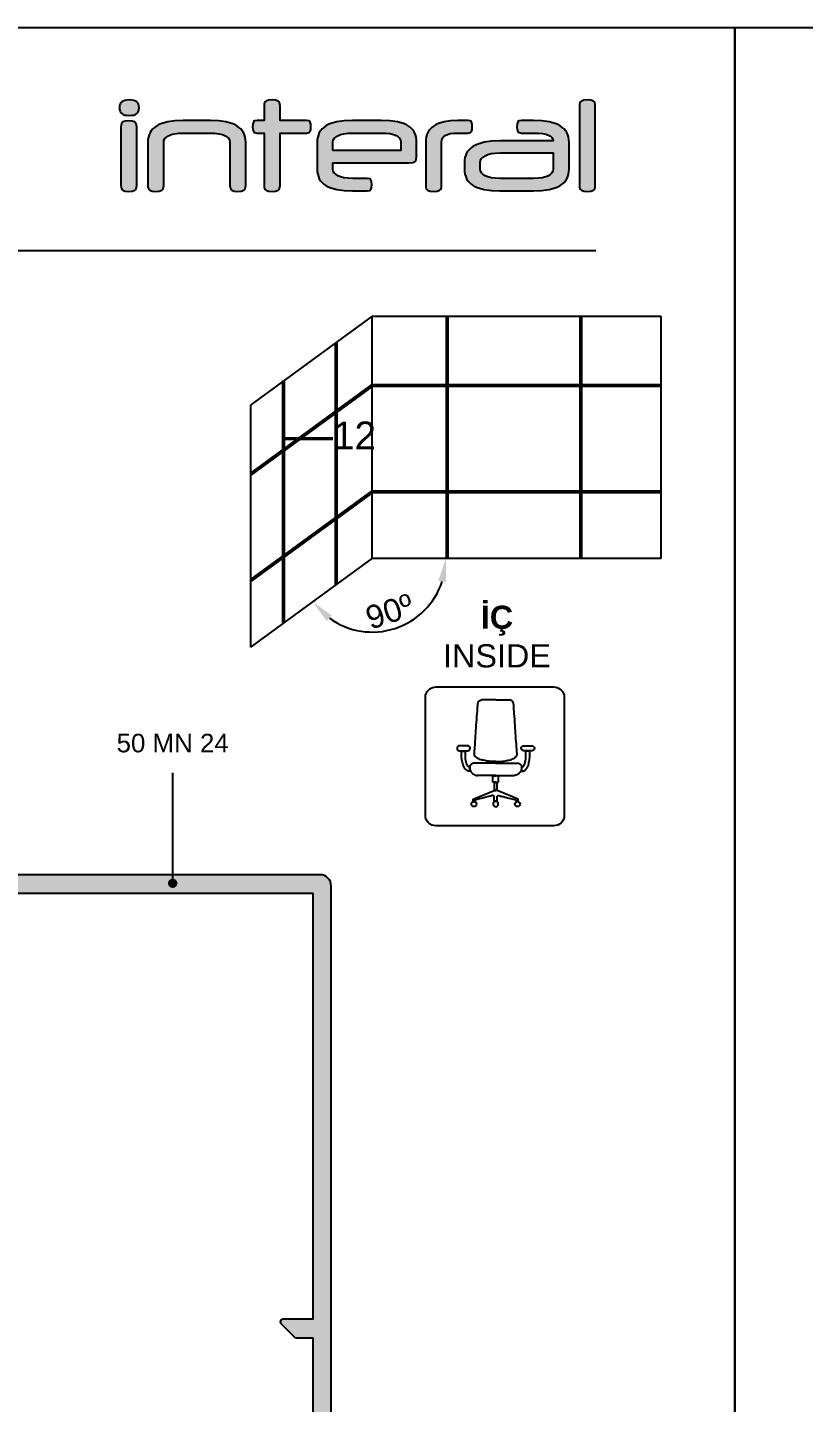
# Model space of a CAD drawing. Header units: millimetres. Extents: x 12 to 3612, y 18 to 315.
# Drawn here: x 2906.1 to 2989.9, y 166.4 to 314.9 of the extents above; entities that cross this region are included whole.
import ezdxf

# ---------------------------------------------------------------- set-up
doc = ezdxf.new("R2010")
doc.units = ezdxf.units.MM
for name, color, linetype in [('ANTET', 140, 'Continuous'), ('antet_k', 7, 'Continuous'), ('PROFIL', 7, 'Continuous'), ('yazı_numara_k', 11, 'Continuous')]:
    doc.layers.add(name, color=color, linetype=linetype)
doc.styles.add('ITALIC', font='italic')
doc.styles.get("Standard").update_dxf_attribs({"font": 'arial.ttf'})
doc.dimstyles.new('ISO-25', dxfattribs={"dimtxt": 2.5, "dimasz": 2.5, "dimexe": 1.25, "dimexo": 0.625, "dimtad": 1, "dimtxsty": 'Standard', "dimcen": 2.5, "dimadec": 0, "dimazin": 0, "dimtfac": 1, "dimtmove": 0, "dimatfit": 3, "dimfxl": 1, "dimarcsym": 0})

# ---------------------------------------------------------------- blocks, each defined once
blk = doc.blocks.new('50MN24')
at = {"ltscale": 10}
h = blk.add_hatch(color=252, dxfattribs=at)
h.paths.add_polyline_path([(4339.57, 931.12, 0.414214), (4338.37, 929.92), (4338.37, 851.42, 0.414214), (4338.67, 851.12), (4340.37, 851.12, 0.02182), (4340.38, 851.13), (4341.09, 851.19, 0.388879), (4341.37, 851.49), (4341.37, 852.02, 0.414215), (4341.07, 852.32), (4340.2, 852.32, -0.414213), (4339.9, 852.62), (4339.9, 853.87, -0.36397), (4340.15, 854.17), (4341.22, 854.36, 0.36397), (4341.47, 854.65), (4341.47, 855.04), (4340.97, 855.36), (4341.47, 855.68), (4341.47, 857.25, 0.388879), (4341.19, 857.55), (4340.44, 857.62, -0.388879), (4340.17, 857.91), (4340.17, 860.32), (4340.97, 861.12), (4344.47, 861.12), (4345.27, 860.32), (4345.27, 860.18), (4345.77, 859.86), (4345.27, 859.54), (4345.27, 858.38), (4345.77, 858.06), (4345.27, 857.74), (4345.27, 856.58), (4345.77, 856.26), (4345.27, 855.94), (4345.27, 854.66, 0.36397), (4345.51, 854.36), (4346.62, 854.17, -0.36397), (4346.87, 853.87), (4346.87, 852.62, -0.414213), (4346.57, 852.32), (4345.67, 852.32, 0.414214), (4345.37, 852.02), (4345.37, 851.49, 0.388878), (4345.64, 851.19), (4346.35, 851.13, 0.02182), (4346.37, 851.12), (4348.17, 851.12, 0.414214), (4348.37, 851.32), (4348.37, 854.97, 0.36397), (4348.12, 855.27), (4347.71, 855.34, -0.36397), (4347.47, 855.64), (4347.47, 860.62, -0.414214), (4347.97, 861.12), (4348.67, 861.12, 0.198912), (4348.88, 861.21), (4349.05, 861.39, -0.414213), (4349.48, 861.39), (4349.65, 861.21, 0.414213), (4350.08, 861.21), (4350.25, 861.39, -0.414214), (4350.68, 861.39), (4350.85, 861.21, 0.414214), (4351.28, 861.21), (4351.45, 861.39, -0.414214), (4351.88, 861.39), (4352.05, 861.21, 0.414214), (4352.48, 861.21), (4352.65, 861.39, -0.414214), (4353.08, 861.39), (4353.25, 861.21, 0.198912), (4353.47, 861.12), (4354.07, 861.12), (4354.37, 861.42), (4354.67, 861.12), (4355.27, 861.12, 0.198912), (4355.48, 861.21), (4355.65, 861.39, -0.414213), (4356.08, 861.39), (4356.25, 861.21, 0.414214), (4356.68, 861.21), (4356.85, 861.39, -0.414214), (4357.28, 861.39), (4357.45, 861.21, 0.414213), (4357.88, 861.21), (4358.05, 861.39, -0.414213), (4358.48, 861.39), (4359.1, 860.76, -0.414214), (4359.1, 860.2), (4358.95, 860.05, 0.414214), (4358.95, 859.62), (4359.33, 859.25, -0.414214), (4359.33, 858.82), (4358.95, 858.45, 0.414214), (4358.95, 858.02), (4359.33, 857.65, -0.414214), (4359.33, 857.22), (4358.95, 856.85, 0.414213), (4358.95, 856.42), (4359.33, 856.05, -0.414214), (4359.33, 855.62), (4358.95, 855.25, 0.414214), (4358.95, 854.82), (4359.33, 854.45, -0.414214), (4359.33, 854.02), (4358.95, 853.65, 0.414214), (4358.95, 853.22), (4359.33, 852.85, -0.414214), (4359.33, 852.42), (4358.95, 852.05, 0.414213), (4358.95, 851.62), (4359.33, 851.25, -0.414214), (4359.33, 850.82), (4358.95, 850.45, 0.414213), (4358.95, 850.02), (4359.33, 849.65, -0.414214), (4359.33, 849.22), (4358.95, 848.85, 0.414213), (4358.95, 848.42), (4359.33, 848.05, -0.414214), (4359.33, 847.62), (4358.95, 847.25, 0.414214), (4358.95, 846.82), (4359.33, 846.45, -0.414214), (4359.33, 846.02), (4358.95, 845.65, 0.414214), (4358.95, 845.22), (4359.33, 844.85, -0.414214), (4359.33, 844.42), (4358.95, 844.05, 0.414214), (4358.95, 843.62), (4359.33, 843.25, -0.414214), (4359.33, 842.82), (4358.95, 842.45, 0.414213), (4358.95, 842.02), (4359.33, 841.65, -0.414214), (4359.33, 841.22), (4358.95, 840.85, 0.414213), (4358.95, 840.42), (4359.33, 840.05, -0.414214), (4359.33, 839.62), (4358.95, 839.25, 0.414214), (4358.95, 838.82), (4360.31, 837.47, -0.198912), (4360.37, 837.33), (4360.37, 836.32, -0.414214), (4360.17, 836.12), (4359.87, 836.12, 0.414213), (4359.67, 835.92), (4359.67, 835.32, 0.414214), (4359.87, 835.12), (4360.72, 835.12, 0.198912), (4360.86, 835.18), (4361.31, 835.63, 0.198912), (4361.37, 835.77), (4361.37, 838.31), (4360.87, 838.62), (4361.37, 838.94), (4361.37, 840.11), (4360.87, 840.42), (4361.37, 840.74), (4363.07, 840.74), (4363.37, 841.04), (4363.67, 840.74), (4365.37, 840.74), (4365.37, 839.84), (4365.87, 839.52), (4365.37, 839.21), (4365.37, 835.77, 0.198912), (4365.42, 835.63), (4365.87, 835.18, 0.198912), (4366.02, 835.12), (4366.87, 835.12, 0.414214), (4367.07, 835.32), (4367.07, 835.92, 0.414214), (4366.87, 836.12), (4366.57, 836.12, -0.414214), (4366.37, 836.32), (4366.37, 837.33, -0.198912), (4366.42, 837.47), (4367.78, 838.82, 0.414214), (4367.78, 839.25), (4367.4, 839.62, -0.414214), (4367.4, 840.05), (4367.78, 840.42, 0.414213), (4367.78, 840.85), (4367.4, 841.22, -0.414214), (4367.4, 841.65), (4367.78, 842.02, 0.414213), (4367.78, 842.45), (4367.4, 842.82, -0.414214), (4367.4, 843.25), (4367.78, 843.62, 0.414214), (4367.78, 844.05), (4367.4, 844.42, -0.414213), (4367.4, 844.85), (4367.78, 845.22, 0.414214), (4367.78, 845.65), (4367.4, 846.02, -0.414214), (4367.4, 846.45), (4367.78, 846.82, 0.414214), (4367.78, 847.25), (4367.4, 847.62, -0.414213), (4367.4, 848.05), (4367.78, 848.42, 0.414213), (4367.78, 848.85), (4367.4, 849.22, -0.414214), (4367.4, 849.65), (4367.78, 850.02, 0.414213), (4367.78, 850.45), (4367.4, 850.82, -0.414214), (4367.4, 851.25), (4367.78, 851.62, 0.414213), (4367.78, 852.05), (4367.4, 852.42, -0.414213), (4367.4, 852.85), (4367.78, 853.22, 0.414214), (4367.78, 853.65), (4367.4, 854.02, -0.414214), (4367.4, 854.45), (4367.78, 854.82, 0.414214), (4367.78, 855.25), (4367.4, 855.62, -0.414214), (4367.4, 856.05), (4367.78, 856.42, 0.414213), (4367.78, 856.85), (4367.4, 857.22, -0.414214), (4367.4, 857.65), (4367.78, 858.02, 0.414214), (4367.78, 858.45), (4367.4, 858.82, -0.414214), (4367.4, 859.25), (4367.78, 859.62, 0.414214), (4367.78, 860.05), (4367.63, 860.2, -0.414214), (4367.63, 860.76), (4368.25, 861.39, -0.414214), (4368.68, 861.39), (4368.85, 861.21, 0.414214), (4369.28, 861.21), (4369.45, 861.39, -0.414214), (4369.88, 861.39), (4370.05, 861.21, 0.414213), (4370.48, 861.21), (4370.65, 861.39, -0.414213), (4371.08, 861.39), (4371.25, 861.21, 0.198912), (4371.47, 861.12), (4372.07, 861.12), (4372.37, 861.42), (4372.67, 861.12), (4373.27, 861.12, 0.198912), (4373.48, 861.21), (4373.65, 861.39, -0.414213), (4374.08, 861.39), (4374.25, 861.21, 0.414213), (4374.68, 861.21), (4374.85, 861.39, -0.414213), (4375.28, 861.39), (4375.45, 861.21, 0.414213), (4375.88, 861.21), (4376.05, 861.39, -0.414214), (4376.48, 861.39), (4376.65, 861.21, 0.414214), (4377.08, 861.21), (4377.25, 861.39, -0.414214), (4377.68, 861.39), (4377.85, 861.21, 0.198912), (4378.07, 861.12), (4378.77, 861.12, -0.414214), (4379.27, 860.62), (4379.27, 855.64, -0.36397), (4379.02, 855.34), (4378.61, 855.27, 0.36397), (4378.37, 854.97), (4378.37, 851.32, 0.414214), (4378.57, 851.12), (4380.37, 851.12, 0.02182), (4380.38, 851.13), (4381.09, 851.19, 0.388878), (4381.37, 851.49), (4381.37, 852.02, 0.414214), (4381.07, 852.32), (4380.17, 852.32, -0.414213), (4379.87, 852.62), (4379.87, 853.87, -0.36397), (4380.11, 854.17), (4381.22, 854.36, 0.36397), (4381.47, 854.66), (4381.47, 855.94), (4380.97, 856.26), (4381.47, 856.58), (4381.47, 857.74), (4380.97, 858.06), (4381.47, 858.38), (4381.47, 859.54), (4380.97, 859.86), (4381.47, 860.18), (4381.47, 860.32), (4382.27, 861.12), (4385.77, 861.12), (4386.57, 860.32), (4386.57, 857.91, -0.388879), (4386.29, 857.62), (4385.54, 857.55, 0.388879), (4385.27, 857.25), (4385.27, 855.68), (4385.77, 855.36), (4385.27, 855.04), (4385.27, 854.65, 0.36397), (4385.51, 854.36), (4386.58, 854.17, -0.36397), (4386.83, 853.87), (4386.83, 852.62, -0.414213), (4386.53, 852.32), (4385.67, 852.32, 0.414214), (4385.37, 852.02), (4385.37, 851.49, 0.388879), (4385.64, 851.19), (4386.35, 851.13, 0.02182), (4386.37, 851.12), (4388.07, 851.12, 0.414214), (4388.37, 851.42), (4388.37, 878.12, -0.414214), (4391.37, 881.12), (4418.07, 881.12, 0.414214), (4418.37, 881.42), (4418.37, 883.12, 0.02182), (4418.37, 883.14), (4418.3, 883.85, 0.388879), (4418, 884.12), (4417.47, 884.12, 0.414214), (4417.17, 883.82), (4417.17, 882.96, -0.414214), (4416.87, 882.66), (4415.62, 882.66, -0.36397), (4415.32, 882.91), (4415.13, 883.98, 0.36397), (4414.84, 884.22), (4414.45, 884.22), (4414.13, 883.72), (4413.81, 884.22), (4412.24, 884.22, 0.388879), (4411.94, 883.95), (4411.88, 883.2, -0.388879), (4411.58, 882.92), (4409.17, 882.92), (4408.37, 883.72), (4408.37, 887.22), (4409.17, 888.02), (4409.31, 888.02), (4409.63, 888.52), (4409.95, 888.02), (4411.11, 888.02), (4411.43, 888.52), (4411.75, 888.02), (4412.91, 888.02), (4413.23, 888.52), (4413.55, 888.02), (4414.83, 888.02, 0.36397), (4415.13, 888.27), (4415.32, 889.38, -0.36397), (4415.62, 889.62), (4416.87, 889.62, -0.414213), (4417.17, 889.32), (4417.17, 888.42, 0.414214), (4417.47, 888.12), (4418, 888.12, 0.388878), (4418.3, 888.4), (4418.37, 889.11, 0.02182), (4418.37, 889.12), (4418.37, 890.92, 0.414214), (4418.17, 891.12), (4414.52, 891.12, 0.36397), (4414.22, 890.88), (4414.15, 890.47, -0.36397), (4413.86, 890.22), (4408.87, 890.22, -0.414214), (4408.37, 890.72), (4408.37, 891.42, 0.198912), (4408.28, 891.64), (4408.1, 891.81, -0.414213), (4408.1, 892.24), (4408.28, 892.41, 0.414213), (4408.28, 892.84), (4408.1, 893.01, -0.414214), (4408.1, 893.44), (4408.28, 893.61, 0.414214), (4408.28, 894.04), (4408.1, 894.21, -0.414214), (4408.1, 894.64), (4408.28, 894.81, 0.414214), (4408.28, 895.24), (4408.1, 895.41, -0.414214), (4408.1, 895.84), (4408.28, 896.01, 0.198912), (4408.37, 896.22), (4408.37, 896.82), (4408.07, 897.12), (4408.37, 897.42), (4408.37, 898.02, 0.198912), (4408.28, 898.24), (4408.1, 898.41, -0.414213), (4408.1, 898.84), (4408.28, 899.01, 0.414214), (4408.28, 899.44), (4408.1, 899.61, -0.414214), (4408.1, 900.04), (4408.28, 900.21, 0.414213), (4408.28, 900.64), (4408.1, 900.81, -0.414213), (4408.1, 901.24), (4408.8, 901.93, -0.414214), (4409.22, 901.93), (4409.45, 901.71, 0.414214), (4409.87, 901.71), (4410.25, 902.09, -0.414214), (4410.67, 902.09), (4411.05, 901.71, 0.414214), (4411.47, 901.71), (4411.85, 902.09, -0.414214), (4412.27, 902.09), (4412.65, 901.71, 0.414213), (4413.07, 901.71), (4413.45, 902.09, -0.414214), (4413.87, 902.09), (4414.25, 901.71, 0.414214), (4414.67, 901.71), (4415.05, 902.09, -0.414214), (4415.47, 902.09), (4415.85, 901.71, 0.414214), (4416.27, 901.71), (4416.65, 902.09, -0.414214), (4417.07, 902.09), (4417.45, 901.71, 0.414213), (4417.87, 901.71), (4418.25, 902.09, -0.414214), (4418.67, 902.09), (4419.05, 901.71, 0.414213), (4419.47, 901.71), (4419.85, 902.09, -0.414214), (4420.27, 902.09), (4420.65, 901.71, 0.414213), (4421.07, 901.71), (4421.45, 902.09, -0.414214), (4421.87, 902.09), (4422.25, 901.71, 0.414214), (4422.67, 901.71), (4423.05, 902.09, -0.414214), (4423.47, 902.09), (4423.85, 901.71, 0.414214), (4424.27, 901.71), (4424.65, 902.09, -0.414214), (4425.07, 902.09), (4425.45, 901.71, 0.414214), (4425.87, 901.71), (4426.25, 902.09, -0.414214), (4426.67, 902.09), (4427.05, 901.71, 0.414213), (4427.47, 901.71), (4427.85, 902.09, -0.414214), (4428.27, 902.09), (4428.65, 901.71, 0.414213), (4429.07, 901.71), (4429.45, 902.09, -0.414214), (4429.87, 902.09), (4430.25, 901.71, 0.414214), (4430.67, 901.71), (4432.02, 903.07, -0.198912), (4432.16, 903.12), (4433.17, 903.12, -0.414213), (4433.37, 902.92), (4433.37, 902.62, 0.414213), (4433.57, 902.42), (4434.17, 902.42, 0.414214), (4434.37, 902.62), (4434.37, 903.47, 0.198912), (4434.31, 903.62), (4433.86, 904.07, 0.198912), (4433.72, 904.12), (4431.18, 904.12), (4430.87, 903.62), (4430.55, 904.12), (4429.38, 904.12), (4429.07, 903.62), (4428.75, 904.12), (4428.75, 905.82), (4428.45, 906.12), (4428.75, 906.42), (4428.75, 908.12), (4429.65, 908.12), (4429.97, 908.62), (4430.28, 908.12), (4433.72, 908.12, 0.198912), (4433.86, 908.18), (4434.31, 908.63, 0.198912), (4434.37, 908.77), (4434.37, 909.62, 0.414214), (4434.17, 909.82), (4433.57, 909.82, 0.414214), (4433.37, 909.62), (4433.37, 909.32, -0.414214), (4433.17, 909.12), (4432.16, 909.12, -0.198912), (4432.02, 909.18), (4430.67, 910.54, 0.414214), (4430.25, 910.54), (4429.87, 910.16, -0.414214), (4429.45, 910.16), (4429.07, 910.54, 0.414213), (4428.65, 910.54), (4428.27, 910.16, -0.414214), (4427.85, 910.16), (4427.47, 910.54, 0.414213), (4427.05, 910.54), (4426.67, 910.16, -0.414214), (4426.25, 910.16), (4425.87, 910.54, 0.414214), (4425.45, 910.54), (4425.07, 910.16, -0.414213), (4424.65, 910.16), (4424.27, 910.54, 0.414214), (4423.85, 910.54), (4423.47, 910.16, -0.414214), (4423.05, 910.16), (4422.67, 910.54, 0.414214), (4422.25, 910.54), (4421.87, 910.16, -0.414213), (4421.45, 910.16), (4421.07, 910.54, 0.414213), (4420.65, 910.54), (4420.27, 910.16, -0.414214), (4419.85, 910.16), (4419.47, 910.54, 0.414213), (4419.05, 910.54), (4418.67, 910.16, -0.414214), (4418.25, 910.16), (4417.87, 910.54, 0.414213), (4417.45, 910.54), (4417.07, 910.16, -0.414213), (4416.65, 910.16), (4416.27, 910.54, 0.414214), (4415.85, 910.54), (4415.47, 910.16, -0.414214), (4415.05, 910.16), (4414.67, 910.54, 0.414214), (4414.25, 910.54), (4413.87, 910.16, -0.414213), (4413.45, 910.16), (4413.07, 910.54, 0.414213), (4412.65, 910.54), (4412.27, 910.16, -0.414214), (4411.85, 910.16), (4411.47, 910.54, 0.414214), (4411.05, 910.54), (4410.67, 910.16, -0.414214), (4410.25, 910.16), (4409.87, 910.54, 0.414214), (4409.45, 910.54), (4409.22, 910.32, -0.414214), (4408.8, 910.32), (4408.1, 911.01, -0.414214), (4408.1, 911.44), (4408.28, 911.61, 0.414214), (4408.28, 912.04), (4408.1, 912.21, -0.414214), (4408.1, 912.64), (4408.28, 912.81, 0.414213), (4408.28, 913.24), (4408.1, 913.41, -0.414213), (4408.1, 913.84), (4408.28, 914.01, 0.198912), (4408.37, 914.22), (4408.37, 914.82), (4408.07, 915.12), (4408.37, 915.42), (4408.37, 916.02, 0.198912), (4408.28, 916.24), (4408.1, 916.41, -0.414214), (4408.1, 916.84), (4408.28, 917.01, 0.414213), (4408.28, 917.44), (4408.1, 917.61, -0.414213), (4408.1, 918.04), (4408.28, 918.21, 0.414213), (4408.28, 918.64), (4408.1, 918.81, -0.414214), (4408.1, 919.24), (4408.28, 919.41, 0.414214), (4408.28, 919.84), (4408.1, 920.01, -0.414214), (4408.1, 920.44), (4408.28, 920.61, 0.198912), (4408.37, 920.82), (4408.37, 921.52, -0.414214), (4408.87, 922.02), (4413.86, 922.02, -0.36397), (4414.15, 921.78), (4414.22, 921.37, 0.36397), (4414.52, 921.12), (4418.17, 921.12, 0.414214), (4418.37, 921.32), (4418.37, 923.12, 0.02182), (4418.37, 923.14), (4418.3, 923.85, 0.388878), (4418, 924.12), (4417.47, 924.12, 0.414214), (4417.17, 923.82), (4417.17, 922.92, -0.414213), (4416.87, 922.62), (4415.62, 922.62, -0.36397), (4415.32, 922.87), (4415.13, 923.98, 0.36397), (4414.83, 924.22), (4413.55, 924.22), (4413.23, 923.72), (4412.91, 924.22), (4411.75, 924.22), (4411.43, 923.72), (4411.11, 924.22), (4409.95, 924.22), (4409.63, 923.72), (4409.31, 924.22), (4409.17, 924.22), (4408.37, 925.02), (4408.37, 928.52), (4409.17, 929.32), (4411.58, 929.32, -0.388879), (4411.88, 929.05), (4411.94, 928.3, 0.388879), (4412.24, 928.02), (4413.81, 928.02), (4414.13, 928.52), (4414.45, 928.02), (4414.84, 928.02, 0.36397), (4415.13, 928.27), (4415.32, 929.34, -0.36397), (4415.62, 929.59), (4416.87, 929.59, -0.414213), (4417.17, 929.29), (4417.17, 928.42, 0.414215), (4417.47, 928.12), (4418, 928.12, 0.388879), (4418.3, 928.4), (4418.37, 929.11, 0.02182), (4418.37, 929.12), (4418.37, 930.82, 0.414214), (4418.07, 931.12)])
h.paths.add_polyline_path([(4405.87, 929.12), (4405.87, 883.12), (4388.37, 883.12), (4388.37, 884.92, 0.198912), (4388.28, 885.14), (4386.88, 886.54, 0.668179), (4386.37, 886.32), (4386.37, 863.62), (4340.37, 863.62), (4340.37, 929.12), (4386.37, 929.12), (4386.37, 925.92, 0.668179), (4386.88, 925.71), (4388.28, 927.11, 0.198912), (4388.37, 927.32), (4388.37, 929.12)], flags=16)
h.paths.add_polyline_path([(4427.58, 904.12), (4427.27, 903.62), (4426.95, 904.12), (4425.78, 904.12), (4425.47, 903.62), (4425.15, 904.12), (4423.98, 904.12), (4423.67, 903.62), (4423.35, 904.12), (4422.18, 904.12), (4421.87, 903.62), (4421.55, 904.12), (4419.17, 904.12), (4418.67, 903.62), (4409.17, 903.62, -0.414214), (4408.37, 904.42), (4408.37, 907.82, -0.414214), (4409.17, 908.62), (4418.67, 908.62), (4419.17, 908.12), (4420.65, 908.12), (4420.97, 908.62), (4421.28, 908.12), (4422.45, 908.12), (4422.77, 908.62), (4423.08, 908.12), (4424.25, 908.12), (4424.57, 908.62), (4424.88, 908.12), (4426.05, 908.12), (4426.37, 908.62), (4426.68, 908.12), (4427.58, 908.12)], flags=16)
h.paths.add_polyline_path([(4365.87, 860.32), (4365.87, 850.82), (4365.37, 850.32), (4365.37, 848.84), (4365.87, 848.52), (4365.37, 848.21), (4365.37, 847.04), (4365.87, 846.72), (4365.37, 846.41), (4365.37, 845.24), (4365.87, 844.92), (4365.37, 844.61), (4365.37, 843.44), (4365.87, 843.12), (4365.37, 842.81), (4365.37, 841.91), (4361.37, 841.91), (4360.87, 842.22), (4361.37, 842.54), (4361.37, 843.71), (4360.87, 844.02), (4361.37, 844.34), (4361.37, 845.51), (4360.87, 845.82), (4361.37, 846.14), (4361.37, 847.31), (4360.87, 847.62), (4361.37, 847.94), (4361.37, 850.32), (4360.87, 850.82), (4360.87, 860.32, -0.414214), (4361.67, 861.12), (4365.07, 861.12, -0.414214)], flags=16)
at = {"color": 252, "ltscale": 10}
blk.add_lwpolyline([(4418.07, 931.12), (4339.57, 931.12, 0.414214), (4338.37, 929.92), (4338.37, 851.42, 0.414214)], format="xyb", dxfattribs=at)
blk.add_lwpolyline([(4405.87, 929.12), (4405.87, 883.12), (4388.37, 883.12), (4388.37, 884.92, 0.198912), (4388.28, 885.14), (4386.88, 886.54, 0.668179), (4386.37, 886.32), (4386.37, 863.62), (4340.37, 863.62), (4340.37, 929.12), (4386.37, 929.12), (4386.37, 925.92, 0.668179), (4386.88, 925.71), (4388.28, 927.11, 0.198912), (4388.37, 927.32), (4388.37, 929.12)], format="xyb", close=True, dxfattribs=at)
blk = doc.blocks.new('İnteral Logo - 2D')
at = {"layer": 'PROFIL', "ltscale": 10}
h = blk.add_hatch(color=7, dxfattribs=at)
h.paths.add_polyline_path([(2732.47, 1117.8), (2732.47, 1124.16), (2732.45, 1124.34), (2732.41, 1124.48), (2732.35, 1124.6), (2732.25, 1124.67), (2731.98, 1124.76), (2731.61, 1124.79), (2731.23, 1124.76), (2730.97, 1124.67), (2730.87, 1124.6), (2730.81, 1124.48), (2730.77, 1124.34), (2730.76, 1124.16), (2730.76, 1117.8), (2730.77, 1117.62), (2730.81, 1117.48), (2730.87, 1117.36), (2730.97, 1117.29), (2731.23, 1117.2), (2731.61, 1117.17), (2731.98, 1117.2), (2732.25, 1117.29), (2732.35, 1117.36), (2732.41, 1117.48), (2732.45, 1117.62)])
h.paths.add_polyline_path([(2732.72, 1126.21), (2732.71, 1126.41), (2732.66, 1126.58), (2732.58, 1126.73), (2732.47, 1126.84), (2732.33, 1126.93), (2732.15, 1127), (2731.92, 1127.03), (2731.66, 1127.05), (2731.4, 1127.03), (2731.17, 1127), (2730.99, 1126.93), (2730.84, 1126.84), (2730.73, 1126.73), (2730.66, 1126.58), (2730.61, 1126.41), (2730.59, 1126.21), (2730.61, 1126.01), (2730.66, 1125.84), (2730.73, 1125.69), (2730.84, 1125.58), (2730.99, 1125.49), (2731.17, 1125.42), (2731.4, 1125.39), (2731.66, 1125.37), (2731.92, 1125.39), (2732.15, 1125.42), (2732.33, 1125.49), (2732.47, 1125.58), (2732.58, 1125.69), (2732.66, 1125.84), (2732.71, 1126.01)])
for points in [[(2751.25, 1123.85), (2751.27, 1124.15), (2751.25, 1124.44), (2751.18, 1124.66), (2751.13, 1124.74), (2751.04, 1124.79), (2750.79, 1124.84), (2747.94, 1124.84), (2747.94, 1126.41), (2747.93, 1126.59), (2747.89, 1126.74), (2747.82, 1126.85), (2747.73, 1126.92), (2747.46, 1127.02), (2747.08, 1127.05), (2746.7, 1127.02), (2746.44, 1126.92), (2746.35, 1126.85), (2746.28, 1126.74), (2746.24, 1126.59), (2746.23, 1126.41), (2746.23, 1124.84), (2745.46, 1124.84), (2745.21, 1124.79), (2745.12, 1124.74), (2745.06, 1124.66), (2745, 1124.44), (2744.98, 1124.15), (2745, 1123.85), (2745.06, 1123.64), (2745.12, 1123.57), (2745.21, 1123.52), (2745.46, 1123.47), (2746.23, 1123.47), (2746.23, 1117.8), (2746.24, 1117.62), (2746.28, 1117.48), (2746.35, 1117.36), (2746.44, 1117.29), (2746.7, 1117.2), (2747.08, 1117.17), (2747.46, 1117.2), (2747.73, 1117.29), (2747.82, 1117.36), (2747.89, 1117.48), (2747.93, 1117.62), (2747.94, 1117.8), (2747.94, 1123.47), (2750.79, 1123.47), (2751.04, 1123.52), (2751.13, 1123.57), (2751.18, 1123.64)], [(2743.86, 1123.73), (2743.7, 1123.92), (2743.51, 1124.09), (2743.28, 1124.25), (2743.03, 1124.39), (2742.75, 1124.51), (2742.09, 1124.69), (2741.32, 1124.8), (2740.42, 1124.84), (2737.48, 1124.84), (2736.59, 1124.8), (2735.81, 1124.69), (2735.16, 1124.51), (2734.87, 1124.39), (2734.62, 1124.25), (2734.4, 1124.09), (2734.2, 1123.92), (2734.04, 1123.73), (2733.91, 1123.52), (2733.8, 1123.29), (2733.73, 1123.04), (2733.68, 1122.77), (2733.67, 1122.49), (2733.67, 1117.8), (2733.68, 1117.62), (2733.72, 1117.48), (2733.79, 1117.36), (2733.88, 1117.29), (2734.14, 1117.2), (2734.52, 1117.17), (2734.89, 1117.2), (2735.16, 1117.29), (2735.26, 1117.36), (2735.33, 1117.48), (2735.37, 1117.62), (2735.38, 1117.8), (2735.38, 1122.49), (2735.41, 1122.69), (2735.51, 1122.87), (2735.67, 1123.04), (2735.89, 1123.19), (2736.19, 1123.31), (2736.56, 1123.4), (2737.01, 1123.46), (2737.54, 1123.47), (2740.37, 1123.47), (2740.89, 1123.46), (2741.34, 1123.4), (2741.72, 1123.31), (2742.01, 1123.19), (2742.24, 1123.04), (2742.4, 1122.87), (2742.49, 1122.69), (2742.52, 1122.49), (2742.52, 1117.8), (2742.54, 1117.62), (2742.58, 1117.48), (2742.64, 1117.36), (2742.73, 1117.29), (2743, 1117.2), (2743.37, 1117.17), (2743.75, 1117.2), (2744.02, 1117.29), (2744.11, 1117.36), (2744.18, 1117.48), (2744.22, 1117.62), (2744.24, 1117.8), (2744.24, 1122.49), (2744.22, 1122.77), (2744.18, 1123.04), (2744.1, 1123.29), (2744, 1123.52)], [(2768.68, 1123.85), (2768.7, 1124.15), (2768.68, 1124.44), (2768.61, 1124.66), (2768.55, 1124.74), (2768.47, 1124.79), (2768.21, 1124.84), (2767.16, 1124.84), (2766.36, 1124.8), (2765.67, 1124.69), (2765.07, 1124.51), (2764.81, 1124.39), (2764.57, 1124.26), (2764.36, 1124.1), (2764.18, 1123.93), (2764.02, 1123.74), (2763.9, 1123.53), (2763.8, 1123.3), (2763.73, 1123.05), (2763.69, 1122.79), (2763.67, 1122.5), (2763.67, 1117.8), (2763.69, 1117.62), (2763.72, 1117.48), (2763.79, 1117.36), (2763.88, 1117.29), (2764.15, 1117.2), (2764.52, 1117.17), (2764.9, 1117.2), (2765.17, 1117.29), (2765.26, 1117.36), (2765.33, 1117.48), (2765.37, 1117.62), (2765.38, 1117.8), (2765.38, 1122.5), (2765.41, 1122.72), (2765.48, 1122.91), (2765.6, 1123.08), (2765.78, 1123.22), (2766.01, 1123.33), (2766.32, 1123.41), (2766.7, 1123.46), (2767.16, 1123.47), (2768.21, 1123.47), (2768.47, 1123.52), (2768.55, 1123.57), (2768.61, 1123.64)]]:
    blk.add_hatch(color=7, dxfattribs=at).paths.add_polyline_path(points)
at = {"layer": 'PROFIL', "ltscale": 10, "true_color": 0xfed100}
blk.add_hatch(color=40, dxfattribs=at).paths.add_polyline_path([(2781.99, 1117.8), (2781.99, 1126.41), (2781.98, 1126.59), (2781.94, 1126.74), (2781.87, 1126.85), (2781.78, 1126.92), (2781.51, 1127.02), (2781.13, 1127.05), (2780.75, 1127.02), (2780.49, 1126.92), (2780.4, 1126.85), (2780.33, 1126.74), (2780.29, 1126.59), (2780.28, 1126.41), (2780.28, 1117.8), (2780.29, 1117.62), (2780.33, 1117.48), (2780.4, 1117.36), (2780.49, 1117.29), (2780.75, 1117.2), (2781.13, 1117.17), (2781.51, 1117.2), (2781.78, 1117.29), (2781.87, 1117.36), (2781.94, 1117.48), (2781.98, 1117.62)])
at = {"layer": 'PROFIL', "ltscale": 10}
h = blk.add_hatch(color=7, dxfattribs=at)
h.paths.add_polyline_path([(2762, 1124.1), (2761.79, 1124.26), (2761.55, 1124.39), (2761.27, 1124.51), (2760.61, 1124.69), (2759.81, 1124.8), (2758.87, 1124.84), (2755.76, 1124.84), (2754.87, 1124.8), (2754.09, 1124.69), (2753.44, 1124.51), (2753.15, 1124.39), (2752.9, 1124.25), (2752.68, 1124.09), (2752.48, 1123.92), (2752.32, 1123.73), (2752.18, 1123.52), (2752.08, 1123.29), (2752.01, 1123.04), (2751.96, 1122.77), (2751.95, 1122.49), (2751.95, 1119.56), (2751.96, 1119.28), (2752.01, 1119.02), (2752.08, 1118.77), (2752.18, 1118.54), (2752.32, 1118.33), (2752.48, 1118.14), (2752.68, 1117.96), (2752.9, 1117.81), (2753.15, 1117.67), (2753.44, 1117.55), (2754.09, 1117.37), (2754.87, 1117.26), (2755.76, 1117.22), (2757.36, 1117.22), (2757.62, 1117.26), (2757.7, 1117.32), (2757.76, 1117.39), (2757.83, 1117.61), (2757.85, 1117.91), (2757.83, 1118.2), (2757.76, 1118.41), (2757.7, 1118.49), (2757.62, 1118.54), (2757.36, 1118.58), (2755.81, 1118.58), (2755.29, 1118.6), (2754.84, 1118.65), (2754.46, 1118.74), (2754.17, 1118.87), (2753.95, 1119.02), (2753.79, 1119.19), (2753.69, 1119.37), (2753.66, 1119.56), (2753.66, 1120.25), (2761.88, 1120.25), (2762.3, 1120.29), (2762.44, 1120.34), (2762.54, 1120.4), (2762.61, 1120.49), (2762.65, 1120.61), (2762.69, 1120.94), (2762.69, 1122.49), (2762.67, 1122.78), (2762.63, 1123.04), (2762.56, 1123.29), (2762.46, 1123.52), (2762.34, 1123.74), (2762.18, 1123.93)])
h.paths.add_polyline_path([(2753.66, 1121.59), (2753.66, 1122.49), (2753.69, 1122.69), (2753.79, 1122.87), (2753.95, 1123.04), (2754.17, 1123.19), (2754.46, 1123.31), (2754.84, 1123.4), (2755.29, 1123.46), (2755.81, 1123.47), (2758.82, 1123.47), (2759.35, 1123.46), (2759.81, 1123.41), (2760.18, 1123.33), (2760.47, 1123.22), (2760.69, 1123.08), (2760.85, 1122.91), (2760.95, 1122.71), (2760.98, 1122.49), (2760.98, 1121.59)], flags=16)
at = {"layer": 'PROFIL', "ltscale": 10, "true_color": 0xfed100}
h = blk.add_hatch(color=40, dxfattribs=at)
h.paths.add_polyline_path([(2779.15, 1119.56), (2779.15, 1122.49), (2779.13, 1122.77), (2779.09, 1123.04), (2779.01, 1123.29), (2778.91, 1123.52), (2778.78, 1123.73), (2778.61, 1123.92), (2778.42, 1124.09), (2778.19, 1124.25), (2777.94, 1124.39), (2777.66, 1124.51), (2777, 1124.69), (2776.23, 1124.8), (2775.33, 1124.84), (2774.01, 1124.84), (2773.76, 1124.79), (2773.67, 1124.74), (2773.61, 1124.67), (2773.54, 1124.45), (2773.51, 1124.15), (2773.54, 1123.85), (2773.61, 1123.64), (2773.67, 1123.57), (2773.76, 1123.52), (2774.01, 1123.47), (2775.28, 1123.47), (2775.81, 1123.46), (2776.27, 1123.42), (2776.64, 1123.35), (2776.93, 1123.25), (2777.15, 1123.13), (2777.31, 1122.99), (2777.4, 1122.82), (2777.44, 1122.64), (2777.44, 1122.62), (2771.67, 1122.62), (2770.77, 1122.59), (2770, 1122.48), (2769.34, 1122.29), (2769.06, 1122.18), (2768.81, 1122.04), (2768.58, 1121.88), (2768.39, 1121.71), (2768.22, 1121.52), (2768.09, 1121.31), (2767.99, 1121.08), (2767.91, 1120.83), (2767.87, 1120.56), (2767.85, 1120.28), (2767.85, 1119.56), (2767.87, 1119.28), (2767.91, 1119.02), (2767.99, 1118.77), (2768.09, 1118.54), (2768.22, 1118.33), (2768.39, 1118.14), (2768.58, 1117.96), (2768.81, 1117.81), (2769.06, 1117.67), (2769.34, 1117.55), (2770, 1117.37), (2770.77, 1117.26), (2771.67, 1117.22), (2775.33, 1117.22), (2776.23, 1117.26), (2777, 1117.37), (2777.66, 1117.55), (2777.94, 1117.67), (2778.19, 1117.81), (2778.42, 1117.96), (2778.61, 1118.14), (2778.78, 1118.33), (2778.91, 1118.54), (2779.01, 1118.77), (2779.09, 1119.02), (2779.13, 1119.28)])
h.paths.add_polyline_path([(2769.56, 1119.56), (2769.56, 1120.33), (2769.6, 1120.53), (2769.69, 1120.72), (2769.85, 1120.88), (2770.08, 1121.03), (2770.37, 1121.16), (2770.74, 1121.25), (2771.19, 1121.3), (2771.72, 1121.32), (2777.44, 1121.32), (2777.44, 1119.56), (2777.4, 1119.37), (2777.31, 1119.19), (2777.15, 1119.02), (2776.92, 1118.87), (2776.63, 1118.74), (2776.26, 1118.65), (2775.81, 1118.6), (2775.28, 1118.58), (2771.72, 1118.58), (2771.19, 1118.6), (2770.74, 1118.65), (2770.37, 1118.74), (2770.08, 1118.87), (2769.85, 1119.02), (2769.69, 1119.19), (2769.6, 1119.37)], flags=16)
at = {"layer": 'PROFIL', "color": 7, "ltscale": 10}
for points in [[(2732.72, 1126.21), (2732.71, 1126.41), (2732.66, 1126.58), (2732.58, 1126.73), (2732.47, 1126.84), (2732.33, 1126.93), (2732.15, 1127), (2731.92, 1127.03), (2731.66, 1127.05), (2731.4, 1127.03), (2731.17, 1127), (2730.99, 1126.93), (2730.84, 1126.84), (2730.73, 1126.73), (2730.66, 1126.58), (2730.61, 1126.41), (2730.59, 1126.21), (2730.61, 1126.01), (2730.66, 1125.84), (2730.73, 1125.69), (2730.84, 1125.58), (2730.99, 1125.49), (2731.17, 1125.42), (2731.4, 1125.39), (2731.66, 1125.37), (2731.92, 1125.39), (2732.15, 1125.42), (2732.33, 1125.49), (2732.47, 1125.58), (2732.58, 1125.69), (2732.66, 1125.84), (2732.71, 1126.01)], [(2751.25, 1123.85), (2751.27, 1124.15), (2751.25, 1124.44), (2751.18, 1124.66), (2751.13, 1124.74), (2751.04, 1124.79), (2750.79, 1124.84), (2747.94, 1124.84), (2747.94, 1126.41), (2747.93, 1126.59), (2747.89, 1126.74), (2747.82, 1126.85), (2747.73, 1126.92), (2747.46, 1127.02), (2747.08, 1127.05), (2746.7, 1127.02), (2746.44, 1126.92), (2746.35, 1126.85), (2746.28, 1126.74), (2746.24, 1126.59), (2746.23, 1126.41), (2746.23, 1124.84), (2745.46, 1124.84), (2745.21, 1124.79), (2745.12, 1124.74), (2745.06, 1124.66), (2745, 1124.44), (2744.98, 1124.15), (2745, 1123.85), (2745.06, 1123.64), (2745.12, 1123.57), (2745.21, 1123.52), (2745.46, 1123.47), (2746.23, 1123.47), (2746.23, 1117.8), (2746.24, 1117.62), (2746.28, 1117.48), (2746.35, 1117.36), (2746.44, 1117.29), (2746.7, 1117.2), (2747.08, 1117.17), (2747.46, 1117.2), (2747.73, 1117.29), (2747.82, 1117.36), (2747.89, 1117.48), (2747.93, 1117.62), (2747.94, 1117.8), (2747.94, 1123.47), (2750.79, 1123.47), (2751.04, 1123.52), (2751.13, 1123.57), (2751.18, 1123.64)], [(2732.47, 1117.8), (2732.47, 1124.16), (2732.45, 1124.34), (2732.41, 1124.48), (2732.35, 1124.6), (2732.25, 1124.67), (2731.98, 1124.76), (2731.61, 1124.79), (2731.23, 1124.76), (2730.97, 1124.67), (2730.87, 1124.6), (2730.81, 1124.48), (2730.77, 1124.34), (2730.76, 1124.16), (2730.76, 1117.8), (2730.77, 1117.62), (2730.81, 1117.48), (2730.87, 1117.36), (2730.97, 1117.29), (2731.23, 1117.2), (2731.61, 1117.17), (2731.98, 1117.2), (2732.25, 1117.29), (2732.35, 1117.36), (2732.41, 1117.48), (2732.45, 1117.62)], [(2743.86, 1123.73), (2743.7, 1123.92), (2743.51, 1124.09), (2743.28, 1124.25), (2743.03, 1124.39), (2742.75, 1124.51), (2742.09, 1124.69), (2741.32, 1124.8), (2740.42, 1124.84), (2737.48, 1124.84), (2736.59, 1124.8), (2735.81, 1124.69), (2735.16, 1124.51), (2734.87, 1124.39), (2734.62, 1124.25), (2734.4, 1124.09), (2734.2, 1123.92), (2734.04, 1123.73), (2733.91, 1123.52), (2733.8, 1123.29), (2733.73, 1123.04), (2733.68, 1122.77), (2733.67, 1122.49), (2733.67, 1117.8), (2733.68, 1117.62), (2733.72, 1117.48), (2733.79, 1117.36), (2733.88, 1117.29), (2734.14, 1117.2), (2734.52, 1117.17), (2734.89, 1117.2), (2735.16, 1117.29), (2735.26, 1117.36), (2735.33, 1117.48), (2735.37, 1117.62), (2735.38, 1117.8), (2735.38, 1122.49), (2735.41, 1122.69), (2735.51, 1122.87), (2735.67, 1123.04), (2735.89, 1123.19), (2736.19, 1123.31), (2736.56, 1123.4), (2737.01, 1123.46), (2737.54, 1123.47), (2740.37, 1123.47), (2740.89, 1123.46), (2741.34, 1123.4), (2741.72, 1123.31), (2742.01, 1123.19), (2742.24, 1123.04), (2742.4, 1122.87), (2742.49, 1122.69), (2742.52, 1122.49), (2742.52, 1117.8), (2742.54, 1117.62), (2742.58, 1117.48), (2742.64, 1117.36), (2742.73, 1117.29), (2743, 1117.2), (2743.37, 1117.17), (2743.75, 1117.2), (2744.02, 1117.29), (2744.11, 1117.36), (2744.18, 1117.48), (2744.22, 1117.62), (2744.24, 1117.8), (2744.24, 1122.49), (2744.22, 1122.77), (2744.18, 1123.04), (2744.1, 1123.29), (2744, 1123.52)], [(2762, 1124.1), (2761.79, 1124.26), (2761.55, 1124.39), (2761.27, 1124.51), (2760.61, 1124.69), (2759.81, 1124.8), (2758.87, 1124.84), (2755.76, 1124.84), (2754.87, 1124.8), (2754.09, 1124.69), (2753.44, 1124.51), (2753.15, 1124.39), (2752.9, 1124.25), (2752.68, 1124.09), (2752.48, 1123.92), (2752.32, 1123.73), (2752.18, 1123.52), (2752.08, 1123.29), (2752.01, 1123.04), (2751.96, 1122.77), (2751.95, 1122.49), (2751.95, 1119.56), (2751.96, 1119.28), (2752.01, 1119.02), (2752.08, 1118.77), (2752.18, 1118.54), (2752.32, 1118.33), (2752.48, 1118.14), (2752.68, 1117.96), (2752.9, 1117.81), (2753.15, 1117.67), (2753.44, 1117.55), (2754.09, 1117.37), (2754.87, 1117.26), (2755.76, 1117.22), (2757.36, 1117.22), (2757.62, 1117.26), (2757.7, 1117.32), (2757.76, 1117.39), (2757.83, 1117.61), (2757.85, 1117.91), (2757.83, 1118.2), (2757.76, 1118.41), (2757.7, 1118.49), (2757.62, 1118.54), (2757.36, 1118.58), (2755.81, 1118.58), (2755.29, 1118.6), (2754.84, 1118.65), (2754.46, 1118.74), (2754.17, 1118.87), (2753.95, 1119.02), (2753.79, 1119.19), (2753.69, 1119.37), (2753.66, 1119.56), (2753.66, 1120.25), (2761.88, 1120.25), (2762.3, 1120.29), (2762.44, 1120.34), (2762.54, 1120.4), (2762.61, 1120.49), (2762.65, 1120.61), (2762.69, 1120.94), (2762.69, 1122.49), (2762.67, 1122.78), (2762.63, 1123.04), (2762.56, 1123.29), (2762.46, 1123.52), (2762.34, 1123.74), (2762.18, 1123.93)], [(2768.68, 1123.85), (2768.7, 1124.15), (2768.68, 1124.44), (2768.61, 1124.66), (2768.55, 1124.74), (2768.47, 1124.79), (2768.21, 1124.84), (2767.16, 1124.84), (2766.36, 1124.8), (2765.67, 1124.69), (2765.07, 1124.51), (2764.81, 1124.39), (2764.57, 1124.26), (2764.36, 1124.1), (2764.18, 1123.93), (2764.02, 1123.74), (2763.9, 1123.53), (2763.8, 1123.3), (2763.73, 1123.05), (2763.69, 1122.79), (2763.67, 1122.5), (2763.67, 1117.8), (2763.69, 1117.62), (2763.72, 1117.48), (2763.79, 1117.36), (2763.88, 1117.29), (2764.15, 1117.2), (2764.52, 1117.17), (2764.9, 1117.2), (2765.17, 1117.29), (2765.26, 1117.36), (2765.33, 1117.48), (2765.37, 1117.62), (2765.38, 1117.8), (2765.38, 1122.5), (2765.41, 1122.72), (2765.48, 1122.91), (2765.6, 1123.08), (2765.78, 1123.22), (2766.01, 1123.33), (2766.32, 1123.41), (2766.7, 1123.46), (2767.16, 1123.47), (2768.21, 1123.47), (2768.47, 1123.52), (2768.55, 1123.57), (2768.61, 1123.64)], [(2753.66, 1121.59), (2753.66, 1122.49), (2753.69, 1122.69), (2753.79, 1122.87), (2753.95, 1123.04), (2754.17, 1123.19), (2754.46, 1123.31), (2754.84, 1123.4), (2755.29, 1123.46), (2755.81, 1123.47), (2758.82, 1123.47), (2759.35, 1123.46), (2759.81, 1123.41), (2760.18, 1123.33), (2760.47, 1123.22), (2760.69, 1123.08), (2760.85, 1122.91), (2760.95, 1122.71), (2760.98, 1122.49), (2760.98, 1121.59)]]:
    blk.add_lwpolyline(points, close=True, dxfattribs=at)
at = {"layer": 'PROFIL', "color": 40, "ltscale": 10, "true_color": 0xfed100}
for points in [[(2781.99, 1117.8), (2781.99, 1126.41), (2781.98, 1126.59), (2781.94, 1126.74), (2781.87, 1126.85), (2781.78, 1126.92), (2781.51, 1127.02), (2781.13, 1127.05), (2780.75, 1127.02), (2780.49, 1126.92), (2780.4, 1126.85), (2780.33, 1126.74), (2780.29, 1126.59), (2780.28, 1126.41), (2780.28, 1117.8), (2780.29, 1117.62), (2780.33, 1117.48), (2780.4, 1117.36), (2780.49, 1117.29), (2780.75, 1117.2), (2781.13, 1117.17), (2781.51, 1117.2), (2781.78, 1117.29), (2781.87, 1117.36), (2781.94, 1117.48), (2781.98, 1117.62)], [(2779.15, 1119.56), (2779.15, 1122.49), (2779.13, 1122.77), (2779.09, 1123.04), (2779.01, 1123.29), (2778.91, 1123.52), (2778.78, 1123.73), (2778.61, 1123.92), (2778.42, 1124.09), (2778.19, 1124.25), (2777.94, 1124.39), (2777.66, 1124.51), (2777, 1124.69), (2776.23, 1124.8), (2775.33, 1124.84), (2774.01, 1124.84), (2773.76, 1124.79), (2773.67, 1124.74), (2773.61, 1124.67), (2773.54, 1124.45), (2773.51, 1124.15), (2773.54, 1123.85), (2773.61, 1123.64), (2773.67, 1123.57), (2773.76, 1123.52), (2774.01, 1123.47), (2775.28, 1123.47), (2775.81, 1123.46), (2776.27, 1123.42), (2776.64, 1123.35), (2776.93, 1123.25), (2777.15, 1123.13), (2777.31, 1122.99), (2777.4, 1122.82), (2777.44, 1122.64), (2777.44, 1122.62), (2771.67, 1122.62), (2770.77, 1122.59), (2770, 1122.48), (2769.34, 1122.29), (2769.06, 1122.18), (2768.81, 1122.04), (2768.58, 1121.88), (2768.39, 1121.71), (2768.22, 1121.52), (2768.09, 1121.31), (2767.99, 1121.08), (2767.91, 1120.83), (2767.87, 1120.56), (2767.85, 1120.28), (2767.85, 1119.56), (2767.87, 1119.28), (2767.91, 1119.02), (2767.99, 1118.77), (2768.09, 1118.54), (2768.22, 1118.33), (2768.39, 1118.14), (2768.58, 1117.96), (2768.81, 1117.81), (2769.06, 1117.67), (2769.34, 1117.55), (2770, 1117.37), (2770.77, 1117.26), (2771.67, 1117.22), (2775.33, 1117.22), (2776.23, 1117.26), (2777, 1117.37), (2777.66, 1117.55), (2777.94, 1117.67), (2778.19, 1117.81), (2778.42, 1117.96), (2778.61, 1118.14), (2778.78, 1118.33), (2778.91, 1118.54), (2779.01, 1118.77), (2779.09, 1119.02), (2779.13, 1119.28)], [(2769.56, 1119.56), (2769.56, 1120.33), (2769.6, 1120.53), (2769.69, 1120.72), (2769.85, 1120.88), (2770.08, 1121.03), (2770.37, 1121.16), (2770.74, 1121.25), (2771.19, 1121.3), (2771.72, 1121.32), (2777.44, 1121.32), (2777.44, 1119.56), (2777.4, 1119.37), (2777.31, 1119.19), (2777.15, 1119.02), (2776.92, 1118.87), (2776.63, 1118.74), (2776.26, 1118.65), (2775.81, 1118.6), (2775.28, 1118.58), (2771.72, 1118.58), (2771.19, 1118.6), (2770.74, 1118.65), (2770.37, 1118.74), (2770.08, 1118.87), (2769.85, 1119.02), (2769.69, 1119.19), (2769.6, 1119.37)]]:
    blk.add_lwpolyline(points, close=True, dxfattribs=at)
blk = doc.blocks.new('LOGO-1')
at = {"color": 7}
blk.add_line((1063.42, 1834.52), (883.42, 1834.52), dxfattribs=at)
at = {"layer": 'yazı_numara_k', "color": 140}
blk.add_blockref('İnteral Logo - 2D', (-1718.64, 723.78), dxfattribs=at)
blk = doc.blocks.new('MN50 ICV SİP. KAT. SYF.')
at = {"layer": 'antet_k', "color": 252}
blk.add_lwpolyline([(196.74, 36.05), (196.74, 333.05), (406.74, 333.05), (406.74, 36.05)], close=True, dxfattribs=at)
at = {"color": 0}
blk.add_blockref('LOGO-1', (-671.68, -1525.6), dxfattribs=at)
blk = doc.blocks.new('İLİS. GÖR. B')
at = {"const_width": 0.4}
for points in [[(2278.94, 558.73), (2278.94, 584.92)], [(2293.38, 558.73), (2293.38, 584.92)], [(2266.96, 555.88), (2266.96, 582.08)], [(2261.26, 551.81), (2261.26, 578)], [(2257.74, 567.86), (2270.85, 577.44)], [(2270.85, 577.44), (2302.01, 577.44)], [(2257.74, 556.38), (2270.85, 565.95)], [(2270.85, 565.95), (2302.01, 565.95)]]:
    blk.add_lwpolyline(points, dxfattribs=at)
at = {"layer": 'ANTET', "color": 0, "linetype": 'ByBlock'}
for p, q in [((2270.85, 584.92), (2257.74, 575.34)), ((2270.85, 584.92), (2302.01, 584.92)), ((2270.85, 565.95), (2270.85, 584.92)), ((2302.01, 584.92), (2302.01, 558.74)), ((2257.74, 549.16), (2257.74, 575.34)), ((2270.85, 558.74), (2270.85, 565.95)), ((2257.74, 549.16), (2270.85, 558.74)), ((2302.01, 558.74), (2270.85, 558.74))]:
    blk.add_line(p, q, dxfattribs=at)
blk = doc.blocks.new('*D118')
at = {"layer": 'ANTET', "color": 0, "lineweight": -2}
blk.add_arc((2943.32, 257.53), 7.94, 234.2699, 341.8901, dxfattribs=at)
at = {"layer": 'ANTET', "color": 0}
for points in [[(2951.28, 254.99), (2950.45, 255.12), (2951.26, 257.53)], [(2938.97, 251.37), (2938.39, 250.78), (2936.9, 252.84)]]:
    blk.add_solid(points, dxfattribs=at)
at = {"layer": 'Defpoints', "color": 0}
for p in [(2943.32, 257.53), (2943.32, 257.53), (2974.48, 257.53), (2942.5, 249.63), (2930.21, 247.95)]:
    blk.add_point(p, dxfattribs=at)
at = {"layer": 'ANTET', "color": 0, "insert": (2945.19, 251.8), "char_height": 2.5, "attachment_point": 5, "rotation": 18.08}
blk.add_mtext('{90º}', dxfattribs=at)
blk = doc.blocks.new('cerceve')
at = {"color": 0}
blk.add_lwpolyline([(179668.63, 32143.72), (179685.63, 32143.72, -0.414214), (179687.13, 32142.22), (179687.13, 32125.22, -0.414214), (179685.63, 32123.72), (179668.63, 32123.72, -0.414214), (179667.13, 32125.22), (179667.13, 32142.22, -0.414214)], format="xyb", close=True, dxfattribs=at)
blk = doc.blocks.new('koltuk 1')
at = {"color": 7}
for p, q in [((111.7, 230.88), (101.93, 230.88)), ((111.7, 230.88), (121.47, 230.88)), ((88.05, 195.38), (90.79, 195.38)), ((135.35, 195.38), (132.61, 195.38)), ((111.7, 187.07), (96.62, 187.07)), ((111.7, 187.07), (126.78, 187.07)), ((111.7, 178.67), (99.03, 178.67)), ((109.7, 178.35), (111.7, 178.35)), ((109.7, 173.99), (109.7, 178.35)), ((111.7, 173.99), (109.7, 173.99)), ((110.8, 168.43), (110.8, 173.7)), ((110.8, 173.7), (111.7, 173.7)), ((111.7, 178.67), (124.37, 178.67)), ((113.7, 178.35), (111.7, 178.35)), ((111.7, 173.99), (113.7, 173.99)), ((112.6, 173.7), (111.7, 173.7)), ((112.6, 168.43), (112.6, 173.7)), ((113.7, 173.99), (113.7, 178.35)), ((96.17, 162.25), (110.74, 168.18)), ((96.17, 160.79), (96.17, 162.25)), ((110.67, 160.48), (110.67, 163.76)), ((110.74, 168.18), (111.7, 168.18)), ((111.7, 168.43), (110.8, 168.43)), ((111.7, 168.43), (112.6, 168.43)), ((112.66, 168.18), (111.7, 168.18)), ((127.23, 162.25), (112.66, 168.18)), ((112.73, 160.48), (112.73, 163.76)), ((127.23, 160.79), (127.23, 162.25)), ((97.53, 161.72), (97.53, 160.59)), ((125.88, 161.72), (125.88, 160.59))]:
    blk.add_line(p, q, dxfattribs=at)
for points in [[(84.96, 197.61), (84.96, 197.31, 0.414214), (86.57, 195.7), (92.36, 195.7, 0.414214), (93.97, 197.31), (93.97, 197.61, 0.414214), (92.36, 199.21), (86.57, 199.21, 0.414214)], [(138.44, 197.61), (138.44, 197.31, -0.414214), (136.83, 195.7), (131.04, 195.7, -0.414214), (129.43, 197.31), (129.43, 197.61, -0.414214), (131.04, 199.21), (136.83, 199.21, -0.414214)]]:
    blk.add_lwpolyline(points, format="xyb", close=True, dxfattribs=at)
for points in [[(111.7, 187.99), (111.7, 187.44), (110.14, 187.44), (110.14, 187.99)], [(111.7, 187.99), (111.7, 187.44), (113.26, 187.44), (113.26, 187.99)]]:
    blk.add_lwpolyline(points, close=True, dxfattribs=at)
for centre in [(96.61, 158.8), (126.79, 158.8)]:
    blk.add_circle(centre, 1.75, dxfattribs=at)
for centre, radius, start, end in [((98.37, 183.84), 4.85, 175.91636, 209.24538), ((125.03, 183.84), 4.85, 330.75462, 4.08364), ((96.61, 159.09), 1.75, 58.62491, 104.54279), ((111.7, 158.78), 1.79, 90, 270), ((111.7, 159.02), 1.79, 90, 125.36023), ((111.7, 159.02), 1.79, 54.63977, 90), ((111.7, 158.78), 1.79, 270, 90), ((126.79, 159.09), 1.75, 75.45721, 121.37509)]:
    blk.add_arc(centre, radius, start, end, dxfattribs=at)
for points, knots in [([(111.7, 188.24), (110.52, 188.23), (108.57, 188.21), (105.45, 188.66), (102.46, 189.14), (99.68, 190.11), (97.94, 191.26), (96.84, 192.43), (97.02, 194.84), (97.34, 199.27), (97.82, 205.78), (98.28, 213.58), (98.82, 220.61), (99.19, 225.93), (99.36, 228.94), (100.22, 230.62), (101.35, 230.77), (101.93, 230.88)], [0, 0, 0, 0, 6.600557, 10.917813, 17.664315, 23.580113, 27.172398, 29.450047, 32.038946, 39.979895, 54.972999, 68.29061, 83.898835, 94.494102, 98.099389, 100.938602, 104.078349, 104.078349, 104.078349, 104.078349]), ([(111.7, 188.24), (112.88, 188.23), (114.83, 188.21), (117.95, 188.66), (120.94, 189.14), (123.72, 190.11), (125.46, 191.26), (126.56, 192.43), (126.38, 194.84), (126.06, 199.27), (125.58, 205.78), (125.12, 213.58), (124.58, 220.61), (124.21, 225.93), (124.04, 228.94), (123.18, 230.62), (122.05, 230.77), (121.47, 230.88)], [0, 0, 0, 0, 6.600557, 10.917813, 17.664315, 23.580113, 27.172398, 29.450047, 32.038946, 39.979895, 54.972999, 68.29061, 83.898835, 94.494102, 98.099389, 100.938602, 104.078349, 104.078349, 104.078349, 104.078349]), ([(93.54, 184.18), (93.37, 184.27), (92.98, 184.48), (92.29, 185.04), (91.67, 186.23), (91.15, 187.9), (90.79, 189.96), (90.78, 192.16), (90.71, 193.99), (90.77, 195.06), (90.79, 195.38)], [0, 0, 0, 0, 1.073891, 2.46378, 4.922393, 8.403341, 12.287308, 16.554686, 20.753477, 22.541274, 22.541274, 22.541274, 22.541274]), ([(129.86, 184.18), (130.03, 184.27), (130.42, 184.48), (131.11, 185.04), (131.73, 186.23), (132.25, 187.9), (132.61, 189.96), (132.62, 192.16), (132.69, 193.99), (132.63, 195.06), (132.61, 195.38)], [0, 0, 0, 0, 1.073891, 2.46378, 4.922393, 8.403341, 12.287308, 16.554686, 20.753477, 22.541274, 22.541274, 22.541274, 22.541274])]:
    blk.add_open_spline(points, degree=3, knots=knots, dxfattribs=at)
for points in [[(94.14, 181.47), (92.71, 181.63), (91.01, 182.63), (89.78, 184.4), (89.09, 186.06), (88.69, 187.49), (88.34, 189.39), (88.13, 190.93), (88.05, 192.7), (88.05, 195.38)], [(129.26, 181.47), (130.69, 181.63), (132.39, 182.63), (133.62, 184.4), (134.31, 186.06), (134.71, 187.49), (135.06, 189.39), (135.27, 190.93), (135.35, 192.7), (135.35, 195.38)], [(96.62, 187.07), (95.82, 187.02), (94.44, 186.21), (93.82, 185.07), (93.78, 183.94), (94.1, 182.25), (95.27, 180.31), (96.39, 179.42), (97.88, 178.75), (99.03, 178.67)], [(126.78, 187.07), (127.58, 187.02), (128.96, 186.21), (129.58, 185.07), (129.62, 183.94), (129.3, 182.25), (128.13, 180.31), (127.01, 179.42), (125.52, 178.75), (124.37, 178.67)], [(110.67, 163.76), (110.61, 164.15), (110.28, 164.53), (109.7, 164.68), (108.86, 164.51), (106.64, 164), (103.46, 163.2), (99.63, 162.21), (97.53, 161.72)], [(112.73, 163.76), (112.79, 164.15), (113.12, 164.53), (113.7, 164.68), (114.54, 164.51), (116.76, 164), (119.94, 163.2), (123.77, 162.21), (125.88, 161.72)]]:
    blk.add_spline(points, degree=3, dxfattribs=at)
blk = doc.blocks.new('iç_ikon')
at = {"color": 9, "xscale": 0.75, "yscale": 0.75, "zscale": 0.75}
blk.add_blockref('cerceve', (-134560.04, -24767.38), dxfattribs=at)
at = {"xscale": 0.156, "yscale": 0.156, "zscale": 0.156}
blk.add_blockref('koltuk 1', (180.48, -697.01), dxfattribs=at)
blk = doc.blocks.new('İ.G.1A')
at = {"color": 250}
blk.add_blockref('iç_ikon', (692.07, 4359.15), dxfattribs=at)
blk.add_blockref('iç_ikon', (692.07, 4359.15), dxfattribs=at)
at = {"layer": 'yazı_numara_k', "color": 9, "true_color": 0xe4c9af, "insert": (897.8, 3708.34), "char_height": 2.5, "width": 15.3783, "attachment_point": 3}
blk.add_mtext('{\\pxqc;\\fArial Unicode MS|b1|i0|c162|p34;{\\C7;İÇ\\fArial Unicode MS|b0|i0|c162|p34;\\PINSIDE}}', dxfattribs=at)

msp = doc.modelspace()

# ---------------------------------------------------------------- linework, layer by layer
at = {"layer": 'ANTET', "color": 0, "const_width": 0.359, "flags": 128}
msp.add_lwpolyline([(2939.089, 270.486), (2933.528, 270.486)], dxfattribs=at)

# ---------------------------------------------------------------- block references
for name, p in [('MN50 ICV SİP. KAT. SYF.', (2575.735, -18.174)), ('MN50 ICV SİP. KAT. SYF.', (2785.735, -18.174)), ('İLİS. GÖR. B', (672.471, -301.211)), ('İ.G.1A', (2066.673, -3455.901))]:
    msp.add_blockref(name, p)
at = {"rotation": 270}
msp.add_blockref('50MN24', (2007.763, 4561.745), dxfattribs=at)

# ---------------------------------------------------------------- texts
at = {"color": 0, "ltscale": 0.5, "insert": (2930.462, 236.571), "char_height": 2, "width": 17.3969, "attachment_point": 9}
msp.add_mtext('{\\pxqc;\\fArial|b0|i0|c162|p34;50 MN 24}', dxfattribs=at)
at = {"layer": 'ANTET', "color": 0, "insert": (2939.061, 272.322), "char_height": 3, "attachment_point": 1, "style": 'ITALIC'}
msp.add_mtext('{\\fArial|b0|i0|c162|p34;12}', dxfattribs=at)

# ---------------------------------------------------------------- dimensions: what is measured, and where the dimension line sits
at = {"layer": 'ANTET', "color": 0}
dim = msp.add_angular_dim_2l(base=(2942.501, 249.626), line1=((2930.213, 247.949), (2943.317, 257.526)), line2=((2974.477, 257.526), (2943.317, 257.526)), text='{90º}', dimstyle='ISO-25', override={"dimtolj": 0}, dxfattribs=at)
dim.commit()
dim.dimension.update_dxf_attribs({"geometry": '*D118', "text_midpoint": (2945.187, 251.799)})

# ---------------------------------------------------------------- leaders
at = {"color": 0, "ltscale": 0.5}
msp.add_leader([(2921.764, 222.457), (2921.764, 234.381)], dimstyle='ISO-25', override={"dimscale": 2, "dimasz": 0.5, "dimclre": 140, "dimldrblk": 'Dot'}, dxfattribs=at)

doc.saveas('drawing.dxf')
